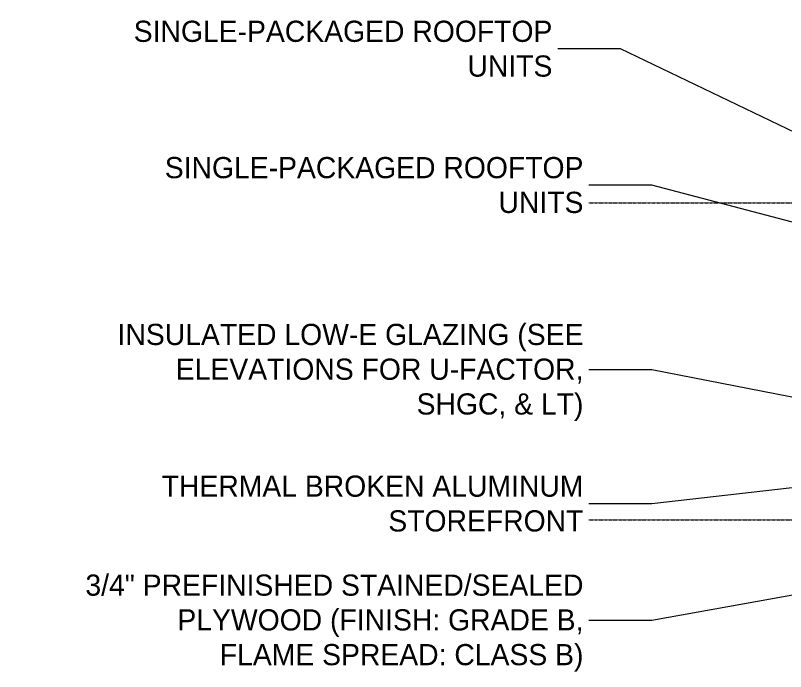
# Model space of a CAD drawing. Header units: inches. Extents: x -23445 to -32, y -314 to 853.
# Drawn here: x -19553 to -18926, y -124 to 411 of the extents above; entities that cross this region are included whole.
import ezdxf

# ---------------------------------------------------------------- set-up
doc = ezdxf.new("R2010")
doc.units = ezdxf.units.IN
doc.header["$MEASUREMENT"] = 0
doc.linetypes.add('Grid Line 1_2_', pattern=[0.875, 0.5, -0.125, 0.125, -0.125])
doc.layers.add('A-ANNO-IDEN', color=131, linetype='Continuous', lineweight=9)
doc.layers.add('A-FLOR-LEVL', color=51, linetype='Continuous', lineweight=9)
doc.styles.add('Century Gothic', font='GOTHIC.TTF', dxfattribs={"height": 17.245342})

msp = doc.modelspace()

# ---------------------------------------------------------------- linework, layer by layer
at = {"layer": 'A-ANNO-IDEN', "color": 153}
for p, q in [((-19060.64, 383.33), (-19116.23, 383.33)), ((-18708.73, 214.39), (-19060.64, 383.33)), ((-19035.35, 272.37), (-19090.95, 272.37)), ((-18741.15, 195.23), (-19035.35, 272.37)), ((-19035.35, 122.01), (-19090.95, 122.01)), ((-18756.66, 67.52), (-19035.35, 122.01)), ((-18779.8, 42.03), (-19035.35, 13.1)), ((-18449.56, 23.67), (-19035.35, -82.04)), ((-19035.35, 13.1), (-19090.95, 13.1)), ((-19035.35, -82.04), (-19090.95, -82.04))]:
    msp.add_line(p, q, dxfattribs=at)
at = {"layer": 'A-FLOR-LEVL', "linetype": 'Grid Line 1_2_'}
for p, q in [((-19102.71, 258), (-13613.95, 258)), ((-19102.71, 0), (-13613.95, 0))]:
    msp.add_line(p, q, dxfattribs=at)

# ---------------------------------------------------------------- next in the draw order: texts
at = {"layer": 'A-ANNO-IDEN', "char_height": 17.2453, "attachment_point": 3, "line_spacing_factor": 0.984117, "style": 'Century Gothic', "bg_fill": 3, "box_fill_scale": 1.25, "bg_fill_color": 0, "bg_fill_transparency": 0}
for s, insert, width in [('SINGLE-PACKAGED ROOFTOP\\PUNITS', (-19116.23, 406.29), 405.216), ('SINGLE-PACKAGED ROOFTOP\\PUNITS', (-19090.95, 295.33), 405.216), ('INSULATED LOW-E GLAZING (SEE\\PELEVATIONS FOR U-FACTOR,\\PSHGC, & LT)', (-19090.95, 159.54), 433.944), ('THERMAL BROKEN ALUMINUM\\PSTOREFRONT', (-19090.95, 36.06), 402.192), ('3/4" PREFINISHED STAINED/SEALED\\PPLYWOOD (FINISH: GRADE B,\\PFLAME SPREAD: CLASS B)', (-19090.95, -44.51), 458.136)]:
    msp.add_mtext(s, dxfattribs=dict(at, insert=insert, width=width))

doc.saveas('drawing.dxf')
